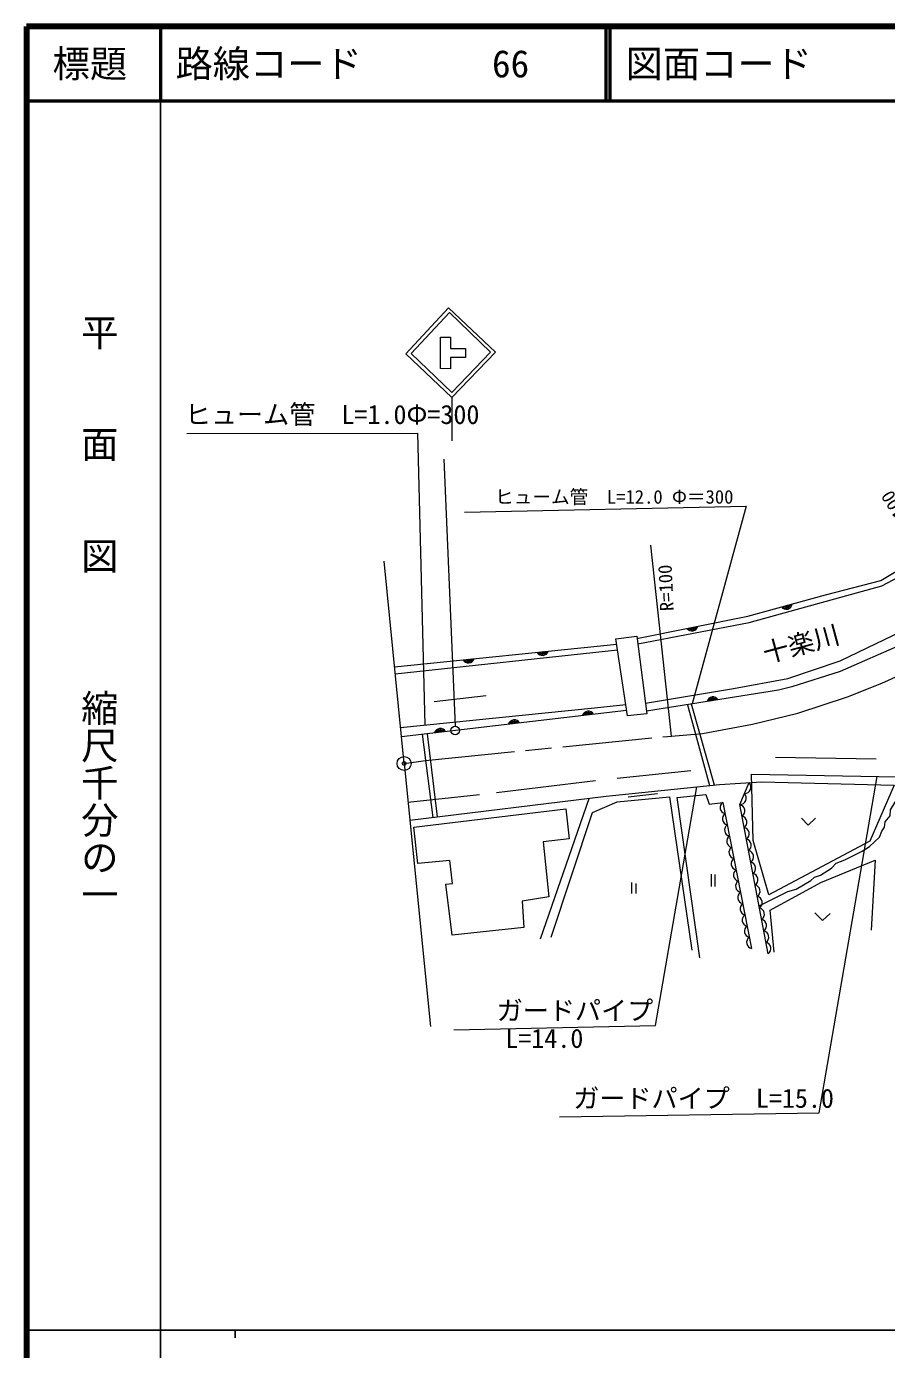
# Model space of a CAD drawing. Units: millimetres, scale not verified. Extents: x 40000 to 680000, y 20000 to 380000.
# Drawn here: x 40000 to 155391, y 202409 to 380000 of the extents above; entities that cross this region are included whole.
import ezdxf
from ezdxf.enums import TextEntityAlignment as Align

# ---------------------------------------------------------------- set-up
doc = ezdxf.new("R2010")
doc.units = ezdxf.units.MM
doc.header["$LTSCALE"] = 1000
doc.header["$PDMODE"] = 32
doc.header["$PDSIZE"] = 500
doc.linetypes.add('CHAIN', pattern=[18.5, 12, -1.5, 3.5, -1.5])
for name, color, linetype, lineweight in [('M-BGD', 7, 'Continuous', 13), ('M-BMK', 2, 'CHAIN', 13), ('M-TTL', 2, 'Continuous', 140), ('M-TTL-BAND', 7, 'Continuous', 25), ('M-TTL-LINE', 7, 'Continuous', 50), ('M-TTL-TXT', 7, 'Continuous', 13), ('M-WORK', 1, 'Continuous', 13)]:
    doc.layers.add(name, color=color, linetype=linetype, lineweight=lineweight)
doc.styles.add('@ＭＳ ゴシック', font='')
doc.styles.add('ＭＳ ゴシック', font='')
doc.styles.get('@ＭＳ ゴシック').set_extended_font_data('@MS Gothic')
doc.styles.get('ＭＳ ゴシック').set_extended_font_data('MS Gothic')

msp = doc.modelspace()

# ---------------------------------------------------------------- linework, layer by layer
at = {"layer": 'M-BGD'}
msp.add_circle((90663, 281069), 944, dxfattribs=at)
msp.add_point((90663, 281069), dxfattribs=at)
at = {"layer": 'M-BMK'}
for p, q in [((154743, 291856), (159616, 294034)), ((150153, 290016), (154743, 291856)), ((143476, 287835), (150153, 290016)), ((137389, 286340), (143476, 287835)), ((130687, 285077), (137389, 286340)), ((125984, 284704), (130687, 285077))]:
    msp.add_line(p, q, dxfattribs=at)
msp.add_lwpolyline([(90663, 281069), (93537, 281475), (125984, 284704)], dxfattribs=at)
at = {"layer": 'M-TTL'}
for p, q in [((40000, 380000), (40000, 20000)), ((680000, 380000), (40000, 380000))]:
    msp.add_line(p, q, dxfattribs=at)
at = {"layer": 'M-TTL-BAND'}
for p, q in [((58000, 370000), (58000, 20000)), ((40000, 205000), (579000, 205000)), ((68000, 205000), (68000, 204000))]:
    msp.add_line(p, q, dxfattribs=at)
at = {"layer": 'M-TTL-LINE'}
for p, q in [((58000, 380000), (58000, 370000)), ((117750, 380000), (117750, 370000)), ((118250, 380000), (118250, 370000)), ((40000, 370000), (680000, 370000))]:
    msp.add_line(p, q, dxfattribs=at)
at = {"layer": 'M-WORK'}
for p, q in [((96644, 342217), (90889, 336078)), ((96752, 341586), (91592, 336084)), ((102916, 336289), (96644, 342217)), ((96752, 341586), (102263, 336284)), ((90889, 336078), (97067, 330185)), ((97068, 330877), (91592, 336084)), ((102916, 336289), (97067, 330185)), ((97068, 330877), (102263, 336284)), ((97067, 330185), (97082, 324359)), ((95993, 321927), (97510, 286073)), ((123714, 310389), (126507, 284746)), ((90663, 281069), (88002, 308230)), ((89392, 294047), (119192, 297090)), ((89485, 293091), (119305, 296336)), ((94685, 289393), (101665, 290189)), ((123059, 289167), (134859, 291129)), ((120519, 288191), (90311, 284661)), ((128677, 288957), (131627, 278108)), ((132307, 278179), (129225, 289046)), ((93098, 284986), (94504, 273832)), ((95135, 273909), (93811, 285070)), ((90663, 281069), (94207, 245762)), ((140502, 281909), (153998, 281686)), ((119239, 279107), (129154, 280145)), ((103079, 277160), (116352, 278789)), ((117788, 276673), (132961, 278247)), ((132961, 278247), (138611, 278619)), ((91184, 275877), (100780, 276900)), ((91427, 273456), (117788, 276673)), ((108985, 257521), (115498, 276393)), ((120734, 276582), (124684, 277023)), ((133425, 275857), (137276, 256232)), ((121167, 265114), (121167, 263637)), ((121748, 264943), (121755, 263603)), ((131883, 266214), (131883, 264572)), ((132368, 266180), (132355, 264565))]:
    msp.add_line(p, q, dxfattribs=at)
for points in [[(95529, 338290), (96890, 338286), (96893, 336753), (98924, 336756), (98920, 335578), (96893, 335577), (96891, 334048), (95536, 334076)], [(119089, 297784), (121871, 298144), (123251, 287718), (120625, 287479)], [(91985, 272518), (112383, 275004), (112830, 270975), (109301, 270542), (110077, 263168), (106494, 262587), (106736, 259037), (97107, 258007), (96259, 264854), (97142, 264983), (96788, 268063), (92510, 267627)]]:
    msp.add_lwpolyline(points, close=True, dxfattribs=at)
for points in [[(61497, 325366), (92471, 325428), (93466, 286248)], [(122004, 297134), (136967, 299998), (154753, 304902), (163864, 309770), (178449, 319530), (177456, 321538)], [(121907, 297867), (136783, 300848), (147221, 303722), (154624, 305645), (178303, 319825)], [(191716, 320012), (169975, 304199), (167407, 302478), (157519, 297093), (149172, 293425), (142677, 291348), (140919, 290932), (123204, 288075)], [(98751, 314821), (136548, 315591), (129306, 289059)], [(134859, 291129), (142158, 292494), (149180, 294839), (158752, 299448), (167528, 304197)], [(90188, 285917), (116227, 288546), (120397, 289005)], [(111536, 233662), (146362, 234193), (154148, 279321)], [(138611, 278619), (156438, 278141), (153134, 270628), (139614, 263446), (137496, 270737), (137271, 279649), (164131, 279126), (194665, 278355)], [(138302, 261969), (142152, 263898), (143280, 264185), (145250, 265344), (145743, 265827), (146522, 266083), (148000, 267017), (148626, 267673), (149816, 268125), (152114, 269315), (153089, 269910), (154463, 271203), (154761, 271972), (155110, 272526), (155223, 273255), (155879, 274034), (155920, 274845), (156546, 275861), (157172, 277215), (157285, 277851), (157654, 278333), (158013, 279245)], [(97345, 245337), (124377, 245924), (129919, 277931)], [(139526, 255530), (135723, 275547), (136970, 278511)], [(110411, 257780), (115938, 274513), (119235, 275945), (126294, 276598), (129259, 256034)], [(130349, 254978), (127289, 276524), (131131, 276920), (131573, 275629), (133425, 275857)], [(143978, 273719), (144867, 272789), (145866, 273712)], [(140307, 255736), (139759, 261406), (146583, 265119), (153847, 268084), (153321, 258686)], [(145763, 261046), (146807, 260006), (147815, 260950)]]:
    msp.add_lwpolyline(points, dxfattribs=at)
msp.add_circle((97513, 285503), 570, dxfattribs=at)
for centre, radius, start, end in [((141919, 302586), 812, 218.01428, 352.77455), ((141919, 302586), 650, 224.13006, 346.65876), ((141919, 302586), 488, 235.26275, 335.52607), ((141919, 302586), 325, 269.45204, 301.33678), ((129284, 299664), 812, 213.94869, 348.70896), ((129284, 299664), 650, 220.06448, 342.59317), ((129284, 299664), 488, 231.19717, 331.46048), ((129284, 299664), 325, 265.38646, 297.27119), ((99286, 295371), 812, 208.45166, 343.21193), ((99286, 295371), 650, 214.56744, 337.09614), ((99286, 295371), 488, 225.70013, 325.96345), ((99286, 295371), 325, 259.88942, 291.77416), ((109234, 296387), 812, 208.45166, 343.21193), ((109234, 296387), 650, 214.56744, 337.09614), ((109234, 296387), 488, 225.70013, 325.96345), ((109234, 296387), 325, 259.88942, 291.77416), ((132111, 289195), 812, 31.78287, 166.54314), ((132111, 289195), 650, 37.89866, 160.42735), ((132111, 289195), 488, 49.03135, 149.29466), ((132111, 289195), 325, 83.22064, 115.10537), ((115384, 287277), 812, 29.28646, 164.04673), ((115384, 287277), 650, 35.40225, 157.93095), ((115384, 287277), 488, 46.53494, 146.79826), ((105451, 286116), 812, 29.28646, 164.04673), ((105451, 286116), 650, 35.40225, 157.93095), ((105451, 286116), 488, 46.53494, 146.79826), ((105451, 286116), 325, 80.72423, 112.60897), ((115384, 287277), 325, 80.72423, 112.60897), ((95519, 284955), 812, 29.28646, 164.04673), ((95519, 284955), 650, 35.40225, 157.93095), ((95519, 284955), 488, 46.53494, 146.79826), ((95519, 284955), 325, 80.72423, 112.60897), ((136293, 277924), 896, 273.41608, 40.93198), ((133908, 275168), 842, 125.05446, 257.15226), ((135669, 276442), 896, 273.41608, 40.93198), ((135511, 274709), 864, 305.67984, 75.83528), ((134204, 273658), 842, 125.05446, 257.15226), ((135804, 273169), 864, 305.67984, 75.83528), ((134501, 272149), 842, 125.05446, 257.15226), ((136096, 271629), 864, 305.67984, 75.83528), ((134797, 270639), 842, 125.05446, 257.15226), ((136389, 270090), 864, 305.67984, 75.83528), ((135093, 269130), 842, 125.05446, 257.15226), ((135389, 267620), 842, 125.05446, 257.15226), ((136681, 268550), 864, 305.67984, 75.83528), ((135686, 266110), 842, 125.05446, 257.15226), ((136974, 267010), 864, 305.67984, 75.83528), ((135982, 264601), 842, 125.05446, 257.15226), ((137266, 265470), 864, 305.67984, 75.83528), ((137559, 263930), 864, 305.67984, 75.83528), ((136278, 263091), 842, 125.05446, 257.15226), ((137851, 262391), 864, 305.67984, 75.83528), ((136575, 261581), 842, 125.05446, 257.15226), ((138144, 260851), 864, 305.67984, 75.83528), ((136871, 260072), 842, 125.05446, 257.15226), ((138437, 259311), 864, 305.67984, 75.83528), ((137167, 258562), 842, 125.05446, 257.15226), ((137463, 257053), 842, 125.05446, 257.15226), ((138729, 257771), 864, 305.67984, 75.83528), ((139022, 256232), 864, 305.67984, 75.83528)]:
    msp.add_arc(centre, radius, start, end, dxfattribs=at)

# ---------------------------------------------------------------- texts
at = {"layer": 'M-TTL-BAND', "style": '@ＭＳ ゴシック'}
for s, p in [('平\u3000\u3000面\u3000\u3000図', (49777, 306475)), ('縮尺千分の一', (49777, 261030))]:
    msp.add_text(s, height=3666, rotation=270, dxfattribs=at).set_placement(p, align=Align.MIDDLE_RIGHT)
at = {"layer": 'M-TTL-TXT', "style": 'ＭＳ ゴシック'}
msp.add_text('標題', height=3666, dxfattribs=at).set_placement((48500, 375000), align=Align.MIDDLE_CENTER)
for s, p in [('路線コード       66', (60000, 375000)), ('図面コード      2-0', (120380, 375000))]:
    msp.add_text(s, height=3666, dxfattribs=at).set_placement(p, align=Align.MIDDLE_LEFT)
at = {"layer": 'M-WORK', "style": 'ＭＳ ゴシック'}
for s, height, p in [('ヒューム管\u3000L=1.0Φ=300', 2566, (61257, 325867)), ('ヒューム管\u3000L=12.0 Φ＝300', 1833, (102874, 315396)), ('ガードパイプ', 2566, (103088, 245867)), ('L=14.0', 2566, (104242, 242127)), ('ガードパイプ\u3000L=15.0', 2566, (113360, 234084))]:
    msp.add_text(s, height=height, dxfattribs=at).set_placement(p, align=Align.BOTTOM_LEFT)
for s, height, rotation, p in [('R=100', 1833, 122.164, (159863, 312933)), ('R=100', 1833, 92.767, (127403, 301598)), ('十楽川', 2566, 15.154, (139383, 293785))]:
    msp.add_text(s, height=height, rotation=rotation, dxfattribs=at).set_placement(p, align=Align.BOTTOM_LEFT)

doc.saveas('drawing.dxf')
